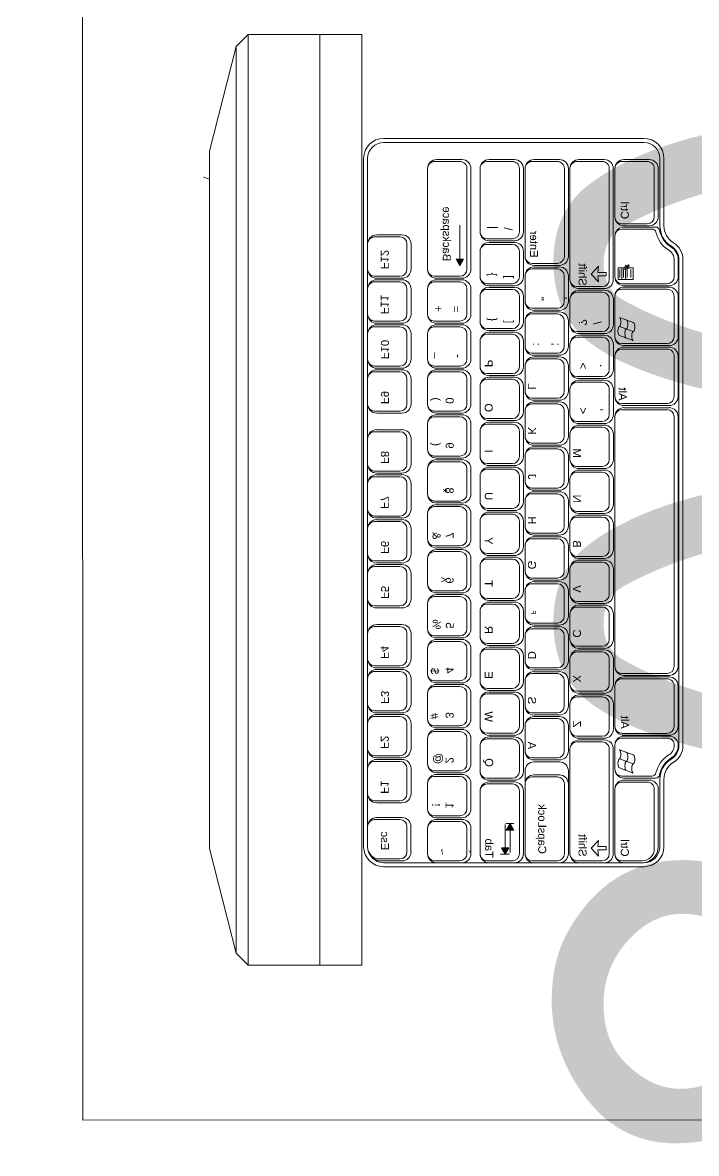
# Model space of a CAD drawing. Header units: millimetres. Extents: x -8417289 to 9420486, y 0 to 166066.
# Drawn here: x -27429 to -27108, y 84231 to 84769 of the extents above; entities that cross this region are included whole.
import ezdxf
from ezdxf import colors
from ezdxf.entities.mleader import LeaderData, LeaderLine
from ezdxf.math import Vec2, Vec3

# ---------------------------------------------------------------- set-up
doc = ezdxf.new("R2010")
doc.units = ezdxf.units.MM
doc.header["$MEASUREMENT"] = 0
doc.header["$PDMODE"] = 3
doc.header["$PDSIZE"] = -4
doc.layers.get('0').update_dxf_attribs({"color": 250, "lineweight": 9})
doc.layers.get('Defpoints').update_dxf_attribs({"color": 6})
for name, color, linetype, lineweight in [('_АР ТЕКСТ', 250, 'Continuous', 25), ('ТХ_мебель передв', 250, 'Continuous', 13), ('ТХ_обор_комп принт', 30, 'Continuous', 13)]:
    doc.layers.add(name, color=color, linetype=linetype, lineweight=lineweight)
for name, color, linetype in [('ТХ_привязки ЭО', 96, 'Continuous'), ('ТХ_привязки_ВК', 174, 'Continuous'), ('ТХ_привязки_ЭО', 96, 'Continuous')]:
    doc.layers.add(name, color=color, linetype=linetype)
doc.styles.add('Arial 200', font='arial.ttf', dxfattribs={"height": 500})
doc.styles.add('ISOCPEUR', font='isocpeur.TTF')
doc.styles.add('SIMPLEX', font='simplex.shx', dxfattribs={"width": 0.85, "oblique": 7})
doc.dimstyles.new('R_100', dxfattribs={"dimtxt": 270, "dimasz": 120, "dimexe": 100, "dimexo": 0, "dimgap": 60, "dimtad": 1, "dimdec": 0, "dimrnd": 50, "dimzin": 0, "dimdsep": 46, "dimtxsty": 'ISOCPEUR', "dimblk": 'ARCHTICK', "dimcen": 0, "dimdle": 100, "dimclrd": 256, "dimclre": 256, "dimclrt": 256, "dimadec": 0, "dimazin": 0, "dimtfac": 2, "dimtdec": 0, "dimtofl": 0, "dimtmove": 1, "dimatfit": 3, "dimfxl": 1, "dimtvp": 3, "dimtolj": 1, "dimtzin": 0, "dimarcsym": 0})

# ---------------------------------------------------------------- blocks, each defined once
blk = doc.blocks.new('_DotSmall')
at = {"color": 0, "linetype": 'ByBlock', "const_width": 0.5}
blk.add_lwpolyline([(-0.0625, 0, 1), (0.0625, 0, 1)], format="xyb", close=True, dxfattribs=at)
blk = doc.blocks.new('стол угловой 1200х1400')
at = {"extrusion": (-6.20986e-05, 0.000470696, 1)}
for p, q in [((-19168.1, 32683.01, -393.19), (-19167.95, 32128.01, -392.93)), ((-19167.95, 32128.01, -392.93), (-20567.95, 32127.64, -393.03))]:
    blk.add_line(p, q, dxfattribs=at)
blk = doc.blocks.new('KEY')
at = {"color": 0}
for p, q in [((-0.198, 0), (0.198, 0)), ((-0.338, -0.536), (-0.338, -0.141)), ((-0.307, -0.505), (-0.307, -0.109)), ((0.307, -0.505), (0.307, -0.109)), ((0.338, -0.536), (0.338, -0.141)), ((-0.198, -0.614), (0.198, -0.614)), ((-0.198, -0.677), (0.198, -0.677))]:
    blk.add_line(p, q, dxfattribs=at)
for centre, radius, start, end in [((0.198, -0.109), 0.109, 360, 90), ((0.198, -0.141), 0.141, 360, 90), ((-0.198, -0.141), 0.141, 90, 180), ((-0.198, -0.109), 0.109, 90, 180), ((-0.198, -0.505), 0.109, 180, 270), ((0.198, -0.505), 0.109, 270, 360), ((-0.198, -0.536), 0.141, 180, 270), ((0.198, -0.536), 0.141, 270, 360)]:
    blk.add_arc(centre, radius, start, end, dxfattribs=at)
blk = doc.blocks.new('рншнглнг8л')
h = blk.add_hatch(color=256)
h.paths.add_polyline_path([(-575895.82, 55186.07), (-575892.76, 55184.3), (-575895.82, 55184.3)])
h.paths.add_polyline_path([(-575895.82, 55184.3), (-575892.76, 55184.3), (-575895.82, 55182.54)])
h = blk.add_hatch(color=256)
h.paths.add_polyline_path([(-575615.74, 55164.44), (-575612.68, 55162.68), (-575615.74, 55162.68)])
h.paths.add_polyline_path([(-575615.74, 55162.68), (-575612.68, 55162.68), (-575615.74, 55160.91)])
h = blk.add_hatch(color=256)
h.paths.add_polyline_path([(-575624.15, 55162.17), (-575627.21, 55160.4), (-575624.15, 55160.4)])
h.paths.add_polyline_path([(-575624.15, 55160.4), (-575627.21, 55160.4), (-575624.15, 55158.64)])
for p, q in [((-575947.25, 55303.5), (-575997.1, 55290.75)), ((-575615.41, 55303.5), (-575947.25, 55303.5)), ((-575565.56, 55290.75), (-575615.41, 55303.5)), ((-575997.1, 55290.75), (-576002.79, 55285.05)), ((-575565.56, 55290.75), (-575997.1, 55290.75)), ((-575559.87, 55285.05), (-575565.56, 55290.75)), ((-575559.87, 55285.05), (-576002.79, 55285.05)), ((-576002.79, 55285.05), (-576002.79, 55230.93)), ((-575559.87, 55230.93), (-575559.87, 55285.05)), ((-575559.87, 55250.87), (-576002.79, 55250.87)), ((-576002.79, 55230.93), (-575559.87, 55230.93)), ((-575616.23, 55228.18), (-575943.83, 55228.18)), ((-575625.79, 55228.18), (-575616.11, 55228.18)), ((-575630.08, 55211.83), (-575630.08, 55223.89)), ((-575629.12, 55212.79), (-575629.12, 55224.84)), ((-575610.4, 55212.79), (-575610.4, 55222.46)), ((-575953.35, 55096.69), (-575953.35, 55220.56)), ((-575951.45, 55096.69), (-575951.45, 55220.56)), ((-575609.44, 55211.83), (-575609.44, 55221.51)), ((-575608.61, 55096.69), (-575608.61, 55220.56)), ((-575606.7, 55096.69), (-575606.7, 55220.56)), ((-575625.79, 55209.45), (-575613.73, 55209.45)), ((-575625.79, 55207.55), (-575613.73, 55207.55)), ((-575942.37, 55184.25), (-575942.37, 55196.31)), ((-575891.1, 55199.64), (-575939.03, 55199.64)), ((-575887.77, 55184.25), (-575887.77, 55196.31)), ((-575943.32, 55183.3), (-575943.32, 55195.36)), ((-575886.82, 55183.3), (-575886.82, 55195.36)), ((-575895.82, 55182.54), (-575895.82, 55186.07)), ((-575895.82, 55186.07), (-575892.76, 55184.3)), ((-575891.1, 55180.92), (-575939.03, 55180.92)), ((-575892.76, 55184.3), (-575912.13, 55184.3)), ((-575892.76, 55184.3), (-575895.82, 55182.54)), ((-575891.1, 55179.01), (-575939.03, 55179.01)), ((-575908.94, 55174.68), (-575939.03, 55174.68)), ((-575612.89, 55174.68), (-575642.76, 55174.68)), ((-575943.32, 55158.33), (-575943.32, 55170.39)), ((-575942.37, 55159.28), (-575942.37, 55171.34)), ((-575905.6, 55159.28), (-575905.6, 55171.34)), ((-575904.65, 55158.33), (-575904.65, 55170.39)), ((-575647.05, 55158.33), (-575647.05, 55170.39)), ((-575646.09, 55159.28), (-575646.09, 55171.34)), ((-575609.56, 55159.28), (-575609.56, 55171.34)), ((-575608.61, 55158.33), (-575608.61, 55170.39)), ((-575615.74, 55160.91), (-575615.74, 55164.44)), ((-575615.74, 55164.44), (-575612.68, 55162.68)), ((-575612.68, 55160.6), (-575612.68, 55164.9)), ((-575627.21, 55162.47), (-575627.21, 55158.53)), ((-575624.15, 55162.17), (-575627.21, 55160.4)), ((-575627.21, 55160.4), (-575624.15, 55158.64)), ((-575627.19, 55160.4), (-575613.41, 55160.4)), ((-575612.7, 55162.68), (-575626.77, 55162.68)), ((-575624.15, 55158.64), (-575624.15, 55162.17)), ((-575612.68, 55162.68), (-575615.74, 55160.91)), ((-575908.94, 55155.95), (-575939.03, 55155.95)), ((-575908.94, 55154.05), (-575939.03, 55154.05)), ((-575897.22, 55153.28), (-575939.03, 55153.28)), ((-575612.89, 55153.28), (-575652.3, 55153.28)), ((-575612.89, 55155.95), (-575642.76, 55155.95)), ((-575612.89, 55154.05), (-575642.76, 55154.05)), ((-575943.32, 55136.93), (-575943.32, 55148.99)), ((-575942.37, 55137.88), (-575942.37, 55149.94)), ((-575893.89, 55137.88), (-575893.89, 55149.94)), ((-575892.94, 55136.93), (-575892.94, 55148.99)), ((-575656.59, 55136.93), (-575656.59, 55148.99)), ((-575650.4, 55136.93), (-575650.4, 55148.99)), ((-575649.45, 55137.88), (-575649.45, 55149.94)), ((-575609.56, 55137.88), (-575609.56, 55149.94)), ((-575608.61, 55136.93), (-575608.61, 55148.99)), ((-575897.22, 55134.55), (-575939.03, 55134.55)), ((-575897.22, 55132.64), (-575939.03, 55132.64)), ((-575886.14, 55131.87), (-575939.03, 55131.87)), ((-575612.89, 55131.87), (-575662.74, 55131.87)), ((-575612.89, 55132.64), (-575652.3, 55132.64)), ((-575612.89, 55134.55), (-575646.12, 55134.55)), ((-575943.32, 55115.53), (-575943.32, 55127.59)), ((-575942.37, 55116.48), (-575942.37, 55128.54)), ((-575882.8, 55116.48), (-575882.8, 55128.54)), ((-575881.85, 55115.53), (-575881.85, 55127.59)), ((-575667.02, 55115.53), (-575667.02, 55127.59)), ((-575666.07, 55116.48), (-575666.07, 55128.54)), ((-575609.56, 55116.48), (-575609.56, 55128.54)), ((-575608.61, 55115.53), (-575608.61, 55127.59)), ((-575888.76, 55121.74), (-575892.49, 55118.36)), ((-575885.04, 55118.36), (-575888.76, 55121.74)), ((-575615.52, 55121.74), (-575619.24, 55118.36)), ((-575611.79, 55118.36), (-575615.52, 55121.74)), ((-575892.49, 55118.36), (-575889.61, 55118.58)), ((-575889.61, 55118.58), (-575889.61, 55114.68)), ((-575887.92, 55114.68), (-575887.91, 55118.58)), ((-575887.91, 55118.58), (-575885.04, 55118.36)), ((-575619.24, 55118.36), (-575616.36, 55118.58)), ((-575616.36, 55118.58), (-575616.36, 55114.68)), ((-575614.67, 55118.58), (-575611.79, 55118.36)), ((-575614.67, 55114.68), (-575614.67, 55118.58)), ((-575886.14, 55113.15), (-575939.03, 55113.15)), ((-575886.14, 55111.24), (-575939.03, 55111.24)), ((-575916.07, 55110.47), (-575939.03, 55110.47)), ((-575887.54, 55110.47), (-575906.87, 55110.47)), ((-575887.92, 55114.68), (-575889.61, 55114.68)), ((-575859, 55110.47), (-575878.29, 55110.47)), ((-575830.47, 55110.47), (-575849.74, 55110.47)), ((-575702.06, 55110.47), (-575820.92, 55110.47)), ((-575673.53, 55110.47), (-575692.8, 55110.47)), ((-575664.58, 55110.47), (-575653.19, 55110.47)), ((-575612.89, 55113.15), (-575662.74, 55113.15)), ((-575612.89, 55111.24), (-575662.74, 55111.24)), ((-575612.89, 55110.47), (-575643.66, 55110.47)), ((-575614.67, 55114.68), (-575616.36, 55114.68)), ((-575943.32, 55094.13), (-575943.32, 55106.19)), ((-575942.37, 55095.08), (-575942.37, 55107.14)), ((-575912.74, 55095.08), (-575912.74, 55107.14)), ((-575911.79, 55094.13), (-575911.79, 55106.19)), ((-575911.15, 55091.09), (-575911.15, 55106.19)), ((-575910.2, 55092.84), (-575910.2, 55107.14)), ((-575890.93, 55106.35), (-575893.17, 55105.31)), ((-575893.17, 55105.31), (-575892.29, 55105.06)), ((-575892.29, 55105.06), (-575893.14, 55104.01)), ((-575892.77, 55103.72), (-575893.14, 55104.01)), ((-575892.77, 55103.72), (-575891.91, 55104.77)), ((-575891.91, 55104.77), (-575891.51, 55104.06)), ((-575886.28, 55108.93), (-575891.78, 55108.93)), ((-575891.78, 55108.93), (-575891.78, 55101.72)), ((-575886.28, 55107.21), (-575891.78, 55107.21)), ((-575886.28, 55105.49), (-575891.78, 55105.49)), ((-575891.51, 55104.06), (-575890.93, 55106.35)), ((-575887.14, 55108.07), (-575890.93, 55108.07)), ((-575887.14, 55106.35), (-575890.93, 55106.35)), ((-575887.14, 55104.63), (-575890.93, 55104.63)), ((-575886.28, 55101.72), (-575886.28, 55108.93)), ((-575884.2, 55085.59), (-575884.2, 55107.14)), ((-575883.25, 55084.63), (-575883.25, 55106.19)), ((-575882.57, 55084.65), (-575882.57, 55106.19)), ((-575881.62, 55085.61), (-575881.62, 55107.14)), ((-575868.2, 55108.37), (-575865.78, 55101.73)), ((-575863.86, 55108.37), (-575861.44, 55101.73)), ((-575857.1, 55101.73), (-575859.52, 55108.37)), ((-575855.67, 55085.61), (-575855.67, 55107.14)), ((-575854.72, 55084.65), (-575854.72, 55106.19)), ((-575854.02, 55084.67), (-575854.02, 55106.19)), ((-575853.07, 55085.62), (-575853.07, 55107.14)), ((-575827.13, 55085.62), (-575827.13, 55107.14)), ((-575826.18, 55084.67), (-575826.18, 55106.19)), ((-575825.2, 55084.69), (-575825.2, 55106.19)), ((-575824.25, 55085.64), (-575824.25, 55107.14)), ((-575698.73, 55085.64), (-575698.73, 55107.14)), ((-575697.78, 55084.69), (-575697.78, 55106.19)), ((-575697.08, 55084.67), (-575697.08, 55106.19)), ((-575696.13, 55085.62), (-575696.13, 55107.14)), ((-575670.19, 55085.62), (-575670.19, 55107.14)), ((-575669.24, 55084.67), (-575669.24, 55106.19)), ((-575668.86, 55084.63), (-575668.86, 55106.19)), ((-575667.91, 55085.59), (-575667.91, 55107.14)), ((-575662.38, 55108.37), (-575659.97, 55101.73)), ((-575658.04, 55108.37), (-575655.63, 55101.73)), ((-575651.29, 55101.73), (-575653.7, 55108.37)), ((-575649.85, 55092.84), (-575649.85, 55107.14)), ((-575648.9, 55091.09), (-575648.9, 55106.19)), ((-575647.95, 55094.13), (-575647.95, 55106.19)), ((-575646.99, 55095.08), (-575646.99, 55107.14)), ((-575609.56, 55097.46), (-575609.56, 55107.14)), ((-575608.61, 55097.46), (-575608.61, 55106.19)), ((-575891.78, 55101.72), (-575886.28, 55101.72)), ((-575887.14, 55102.91), (-575890.93, 55102.91)), ((-575943.83, 55089.07), (-575911.79, 55089.07)), ((-575916.07, 55091.75), (-575939.03, 55091.75)), ((-575916.07, 55089.84), (-575939.03, 55089.84)), ((-575616.23, 55089.07), (-575648.27, 55089.07)), ((-575615.27, 55091.75), (-575643.66, 55091.75)), ((-575616.23, 55089.84), (-575643.66, 55089.84)), ((-575943.83, 55087.17), (-575911.79, 55087.17)), ((-575616.23, 55087.17), (-575648.27, 55087.17)), ((-575887.54, 55082.25), (-575895.55, 55082.25)), ((-575887.54, 55080.35), (-575895.55, 55080.35)), ((-575664.5, 55079.99), (-575895.55, 55079.99)), ((-575664.5, 55078.09), (-575895.55, 55078.09)), ((-575859, 55082.27), (-575878.29, 55082.27)), ((-575859, 55080.37), (-575878.29, 55080.37)), ((-575830.47, 55082.29), (-575849.74, 55082.29)), ((-575830.47, 55080.39), (-575849.74, 55080.39)), ((-575702.06, 55082.31), (-575820.92, 55082.31)), ((-575702.06, 55080.4), (-575820.92, 55080.4)), ((-575673.53, 55082.29), (-575692.8, 55082.29)), ((-575673.53, 55080.39), (-575692.8, 55080.39)), ((-575664.58, 55082.25), (-575664.5, 55082.25)), ((-575664.58, 55080.35), (-575664.5, 55080.35))]:
    blk.add_line(p, q)
for points in [[(-575934.03, 55303.5), (-575934.87, 55306.24)], [(-575616.23, 55230.08), (-575943.83, 55230.08)]]:
    blk.add_lwpolyline(points)
for centre, major_axis, start_param, end_param in [((-575943.83, 55220.56), (-6.74, -6.74), 3.926991, 5.497787), ((-575943.83, 55220.56), (-5.39, -5.39), 3.926991, 5.497787), ((-575943.83, 55096.69), (-6.74, 6.74), 0.785398, 2.356194), ((-575943.83, 55096.69), (-5.39, 5.39), 0.785398, 2.356194), ((-575911.79, 55077.64), (-8.08, -8.08), 2.907036, 3.926991), ((-575911.79, 55077.64), (-6.74, -6.74), 2.907036, 3.926991), ((-575895.55, 55087.61), (-6.74, -6.74), -0.234557, 0.785398), ((-575895.55, 55087.61), (-5.39, 5.39), 1.336239, 2.356194)]:
    blk.add_ellipse(centre, major_axis=major_axis, ratio=1, start_param=start_param, end_param=end_param)
at = {"extrusion": (0, 0, -1)}
for centre, major_axis, ratio, start_param, end_param in [((-575625.79, 55223.89), (3.03, 3.03), 1, 3.926991, 5.497787), ((-575625.79, 55224.84), (2.36, 2.36), 1, 3.926991, 5.497787), ((-575616.23, 55220.56), (6.74, -6.74), 1, 3.926991, 5.497787), ((-575616.23, 55220.56), (5.39, -5.39), 1, 3.926991, 5.497787), ((-575616.11, 55221.51), (4.72, 4.72), 1, 5.497787, 7.068583), ((-575616.11, 55222.46), (4.04, -4.04), 1, 3.926991, 5.497787), ((-575625.79, 55211.83), (3.03, -3.03), 1, 0.785398, 2.356194), ((-575625.79, 55212.79), (2.36, -2.36), 1, 0.785398, 2.356194), ((-575613.73, 55212.79), (2.36, -2.36), 1, -0.785398, 0.785398), ((-575613.73, 55211.83), (3.03, 3.03), 1, 0.785398, 2.356194), ((-575939.03, 55195.36), (3.03, -3.03), 1, 2.356194, 3.926991), ((-575939.03, 55196.31), (2.36, -2.36), 1, 2.356194, 3.926991), ((-575891.1, 55196.31), (2.36, 2.36), 1, 5.497787, 7.068583), ((-575891.1, 55195.36), (3.03, -3.03), 1, 3.926991, 5.497787), ((-575939.03, 55183.3), (3.03, 3.03), 1, 2.356194, 3.926991), ((-575939.03, 55184.25), (2.36, 2.36), 1, 2.356194, 3.926991), ((-575891.1, 55184.25), (2.36, -2.36), 1, -0.785398, 0.785398), ((-575891.1, 55183.3), (3.03, 3.03), 1, 0.785398, 2.356194), ((-575939.03, 55170.39), (3.03, -3.03), 1, 2.356194, 3.926991), ((-575939.03, 55171.34), (2.36, -2.36), 1, 2.356194, 3.926991), ((-575908.94, 55171.34), (2.36, 2.36), 1, 5.497787, 7.068583), ((-575908.94, 55170.39), (3.03, 3.03), 1, 5.497787, 7.068583), ((-575642.76, 55170.39), (3.03, 3.03), 1, 3.926991, 5.497787), ((-575642.76, 55171.34), (2.36, 2.36), 1, 3.926991, 5.497787), ((-575612.89, 55171.34), (2.36, -2.36), 1, 3.926991, 5.497787), ((-575612.89, 55170.39), (3.03, -3.03), 1, 3.926991, 5.497787), ((-575939.03, 55158.33), (3.03, 3.03), 1, 2.356194, 3.926991), ((-575939.03, 55159.28), (2.36, 2.36), 1, 2.356194, 3.926991), ((-575908.94, 55159.28), (2.36, -2.36), 1, -0.785398, 0.785398), ((-575908.94, 55158.33), (3.03, -3.03), 1, -0.785398, 0.785398), ((-575642.76, 55158.33), (3.03, -3.03), 1, 0.785398, 2.356194), ((-575642.76, 55159.28), (2.36, -2.36), 1, 0.785398, 2.356194), ((-575612.89, 55159.28), (2.36, 2.36), 1, 0.785398, 2.356194), ((-575612.89, 55158.33), (3.03, 3.03), 1, 0.785398, 2.356194), ((-575939.03, 55148.99), (3.03, -3.03), 1, 2.356194, 3.926991), ((-575939.03, 55149.94), (2.36, -2.36), 1, 2.356194, 3.926991), ((-575897.22, 55149.94), (2.36, 2.36), 1, 5.497787, 7.068583), ((-575897.22, 55148.99), (3.03, 3.03), 1, 5.497787, 7.068583), ((-575652.3, 55148.99), (3.03, 3.03), 1, 3.926991, 5.497787), ((-575646.12, 55148.99), (3.03, 3.03), 1, 3.926991, 5.497787), ((-575646.12, 55149.94), (2.36, -2.36), 1, 2.356194, 3.926991), ((-575612.89, 55149.94), (2.36, -2.36), 1, 3.926991, 5.497787), ((-575612.89, 55148.99), (3.03, -3.03), 1, 3.926991, 5.497787), ((-575939.03, 55136.93), (3.03, 3.03), 1, 2.356194, 3.926991), ((-575939.03, 55137.88), (2.36, 2.36), 1, 2.356194, 3.926991), ((-575897.22, 55137.88), (2.36, -2.36), 1, -0.785398, 0.785398), ((-575897.22, 55136.93), (3.03, -3.03), 1, -0.785398, 0.785398), ((-575652.3, 55136.93), (3.03, -3.03), 1, 0.785398, 2.356194), ((-575646.12, 55136.93), (3.03, -3.03), 1, 0.785398, 2.356194), ((-575646.12, 55137.88), (2.36, 2.36), 1, 2.356194, 3.926991), ((-575612.89, 55137.88), (2.36, 2.36), 1, 0.785398, 2.356194), ((-575612.89, 55136.93), (3.03, 3.03), 1, 0.785398, 2.356194), ((-575939.03, 55127.59), (3.03, -3.03), 1, 2.356194, 3.926991), ((-575939.03, 55128.54), (2.36, -2.36), 1, 2.356194, 3.926991), ((-575886.14, 55128.54), (2.36, 2.36), 1, 5.497787, 7.068583), ((-575886.14, 55127.59), (3.03, -3.03), 1, 3.926991, 5.497787), ((-575662.74, 55127.59), (3.03, 3.03), 1, 3.926991, 5.497787), ((-575662.74, 55128.54), (2.36, -2.36), 1, 2.356194, 3.926991), ((-575612.89, 55128.54), (2.36, -2.36), 1, 3.926991, 5.497787), ((-575612.89, 55127.59), (3.03, -3.03), 1, 3.926991, 5.497787), ((-575939.03, 55115.53), (3.03, 3.03), 1, 2.356194, 3.926991), ((-575939.03, 55116.48), (2.36, 2.36), 1, 2.356194, 3.926991), ((-575886.14, 55116.48), (2.36, -2.36), 1, -0.785398, 0.785398), ((-575886.14, 55115.53), (3.03, 3.03), 1, 0.785398, 2.356194), ((-575662.74, 55115.53), (3.03, -3.03), 1, 0.785398, 2.356194), ((-575662.74, 55116.48), (2.36, 2.36), 1, 2.356194, 3.926991), ((-575612.89, 55116.48), (2.36, 2.36), 1, 0.785398, 2.356194), ((-575612.89, 55115.53), (3.03, 3.03), 1, 0.785398, 2.356194), ((-575939.03, 55106.19), (3.03, -3.03), 1, 2.356194, 3.926991), ((-575939.03, 55107.14), (2.36, -2.36), 1, 2.356194, 3.926991), ((-575916.07, 55107.14), (2.36, -2.36), 1, 3.926991, 5.497787), ((-575916.07, 55106.19), (3.03, -3.03), 1, 3.926991, 5.497787), ((-575906.87, 55106.19), (3.03, 3.03), 1, 3.926991, 5.497787), ((-575906.87, 55107.14), (2.36, 2.36), 1, 3.926991, 5.497787), ((-575887.54, 55107.14), (2.36, 2.36), 1, 5.497787, 7.068583), ((-575887.54, 55106.19), (3.03, 3.03), 1, 5.497787, 7.068583), ((-575878.29, 55106.19), (3.03, 3.03), 1, 3.926991, 5.497787), ((-575878.29, 55107.14), (2.36, 2.36), 1, 3.926991, 5.497787), ((-575859, 55107.14), (2.36, 2.36), 1, 5.497787, 7.068583), ((-575859, 55106.19), (3.03, -3.03), 1, 3.926991, 5.497787), ((-575849.74, 55106.19), (3.03, 3.03), 1, 3.926991, 5.497787), ((-575849.74, 55107.14), (2.36, -2.36), 1, 2.356194, 3.926991), ((-575830.47, 55107.14), (2.36, -2.36), 1, 3.926991, 5.497787), ((-575830.47, 55106.19), (3.03, -3.03), 1, 3.926991, 5.497787), ((-575820.92, 55106.19), (3.03, 3.03), 1, 3.926991, 5.497787), ((-575820.92, 55107.14), (2.36, -2.36), 1, 2.356194, 3.926991), ((-575702.06, 55107.14), (2.36, 2.36), 1, 5.497787, 7.068583), ((-575702.06, 55106.19), (3.03, -3.03), 1, 3.926991, 5.497787), ((-575692.8, 55106.19), (3.03, 3.03), 1, 3.926991, 5.497787), ((-575692.8, 55107.14), (2.36, -2.36), 1, 2.356194, 3.926991), ((-575673.53, 55107.14), (2.36, -2.36), 1, 3.926991, 5.497787), ((-575673.53, 55106.19), (3.03, -3.03), 1, 3.926991, 5.497787), ((-575664.58, 55106.19), (3.03, 3.03), 1, 3.926991, 5.497787), ((-575664.58, 55107.14), (2.36, -2.36), 1, 2.356194, 3.926991), ((-575653.19, 55107.14), (2.36, -2.36), 1, 3.926991, 5.497787), ((-575653.19, 55106.19), (3.03, -3.03), 1, 3.926991, 5.497787), ((-575643.66, 55106.19), (3.03, 3.03), 1, 3.926991, 5.497787), ((-575643.66, 55107.14), (2.36, -2.36), 1, 2.356194, 3.926991), ((-575612.89, 55107.14), (2.36, -2.36), 1, 3.926991, 5.497787), ((-575612.89, 55106.19), (3.03, -3.03), 1, 3.926991, 5.497787), ((-575866.03, 55108.37), (2.17, 0), 0.316309, 0, 3.141593), ((-575864.82, 55105.05), (2.17, 0), 0.316309, 0, 3.141593), ((-575861.69, 55108.37), (2.17, 0), 0.316309, 3.141593, 6.283185), ((-575860.48, 55105.05), (2.17, 0), 0.316309, 3.141593, 6.283185), ((-575660.21, 55108.37), (2.17, 0), 0.316309, 0, 3.141593), ((-575659, 55105.05), (2.17, 0), 0.316309, 0, 3.141593), ((-575655.87, 55108.37), (2.17, 0), 0.316309, 3.141593, 6.283185), ((-575654.66, 55105.05), (2.17, 0), 0.316309, 3.141593, 6.283185), ((-575863.61, 55101.73), (2.17, 0), 0.316309, 0, 3.141593), ((-575859.27, 55101.73), (2.17, 0), 0.316309, 3.141593, 6.283185), ((-575657.8, 55101.73), (2.17, 0), 0.316309, 0, 3.141593), ((-575653.46, 55101.73), (2.17, 0), 0.316309, 3.141593, 6.283185), ((-575939.03, 55094.13), (3.03, 3.03), 1, 2.356194, 3.926991), ((-575939.03, 55095.08), (2.36, 2.36), 1, 2.356194, 3.926991), ((-575916.07, 55095.08), (2.36, 2.36), 1, 0.785398, 2.356194), ((-575916.07, 55094.13), (3.03, 3.03), 1, 0.785398, 2.356194), ((-575643.66, 55094.13), (3.03, -3.03), 1, 0.785398, 2.356194), ((-575643.66, 55095.08), (2.36, 2.36), 1, 2.356194, 3.926991), ((-575616.23, 55097.46), (5.39, 5.39), 1, 0.785398, 2.356194), ((-575616.23, 55096.69), (6.74, 6.74), 1, 0.785398, 2.356194), ((-575616.23, 55096.69), (5.39, 5.39), 1, 0.785398, 2.356194), ((-575615.27, 55097.46), (4.04, 4.04), 1, 0.785398, 2.356194), ((-575911.79, 55077.64), (8.08, 8.08), 1, 5.497787, 6.517742), ((-575909.25, 55091.09), (1.35, -1.35), 1, 0.971859, 2.356194), ((-575908.29, 55092.84), (1.35, -1.35), 1, 1.011126, 2.356194), ((-575911.79, 55077.64), (8.33, 8.33), 1, 5.684248, 6.517742), ((-575911.79, 55077.64), (9.68, -9.68), 1, 4.152719, 4.946946), ((-575648.27, 55077.64), (9.68, 9.68), 1, 4.477832, 5.272059), ((-575648.27, 55077.64), (8.33, -8.33), 1, 2.907036, 3.74053), ((-575648.27, 55077.64), (8.08, -8.08), 1, 2.907036, 3.926991), ((-575651.76, 55092.84), (1.35, 1.35), 1, 0.785398, 2.130466), ((-575650.81, 55091.09), (1.35, 1.35), 1, 0.785398, 2.169734), ((-575911.79, 55077.64), (6.74, -6.74), 1, 3.926991, 4.946946), ((-575895.55, 55087.61), (6.74, 6.74), 1, 2.356194, 3.37615), ((-575895.55, 55087.61), (5.39, 5.39), 1, 2.356194, 3.37615), ((-575895.55, 55087.61), (5.14, 5.14), 1, 2.356194, 3.37615), ((-575895.55, 55087.61), (3.79, 3.79), 1, 2.356194, 3.37615), ((-575887.54, 55085.59), (2.36, -2.36), 1, -0.785398, 0.785398), ((-575887.54, 55084.63), (3.03, -3.03), 1, -0.785398, 0.785398), ((-575878.29, 55084.65), (3.03, -3.03), 1, 0.785398, 2.356194), ((-575878.29, 55085.61), (2.36, -2.36), 1, 0.785398, 2.356194), ((-575859, 55085.61), (2.36, -2.36), 1, -0.785398, 0.785398), ((-575859, 55084.65), (3.03, 3.03), 1, 0.785398, 2.356194), ((-575849.74, 55084.67), (3.03, -3.03), 1, 0.785398, 2.356194), ((-575849.74, 55085.62), (2.36, 2.36), 1, 2.356194, 3.926991), ((-575830.47, 55085.62), (2.36, 2.36), 1, 0.785398, 2.356194), ((-575830.47, 55084.67), (3.03, 3.03), 1, 0.785398, 2.356194), ((-575820.92, 55084.69), (3.03, -3.03), 1, 0.785398, 2.356194), ((-575820.92, 55085.64), (2.36, 2.36), 1, 2.356194, 3.926991), ((-575702.06, 55085.64), (2.36, -2.36), 1, -0.785398, 0.785398), ((-575702.06, 55084.69), (3.03, 3.03), 1, 0.785398, 2.356194), ((-575692.8, 55084.67), (3.03, -3.03), 1, 0.785398, 2.356194), ((-575692.8, 55085.62), (2.36, 2.36), 1, 2.356194, 3.926991), ((-575673.53, 55085.62), (2.36, 2.36), 1, 0.785398, 2.356194), ((-575673.53, 55084.67), (3.03, 3.03), 1, 0.785398, 2.356194), ((-575664.58, 55084.63), (3.03, -3.03), 1, 0.785398, 2.356194), ((-575664.58, 55085.59), (2.36, 2.36), 1, 2.356194, 3.926991), ((-575664.5, 55087.61), (3.79, -3.79), 1, -0.234557, 0.785398), ((-575664.5, 55087.61), (5.14, -5.14), 1, -0.234557, 0.785398), ((-575664.5, 55087.61), (5.39, 5.39), 1, 1.336239, 2.356194), ((-575664.5, 55087.61), (6.74, -6.74), 1, -0.234557, 0.785398), ((-575648.27, 55077.64), (6.74, -6.74), 1, 2.907036, 3.926991)]:
    blk.add_ellipse(centre, major_axis=major_axis, ratio=ratio, start_param=start_param, end_param=end_param, dxfattribs=at)
for points in [[(-575627.19, 55160.41), (-575627.21, 55160.4), (-575627.19, 55160.4)], [(-575612.7, 55162.67), (-575612.68, 55162.68), (-575612.7, 55162.68)]]:
    blk.add_solid(points)
at = {"xscale": -30.48000000044703, "yscale": 30.48000000044703, "zscale": 60.96}
for p in [(-575897.13, 55228.18), (-575875.73, 55228.18), (-575854.33, 55228.18), (-575832.93, 55228.18), (-575804.4, 55228.18), (-575782.99, 55228.18), (-575761.59, 55228.18), (-575740.19, 55228.18), (-575711.66, 55228.18), (-575690.26, 55228.18), (-575668.86, 55228.18), (-575647.46, 55228.18), (-575875.73, 55199.64), (-575854.33, 55199.64), (-575832.93, 55199.64), (-575811.53, 55199.64), (-575790.13, 55199.64), (-575768.73, 55199.64), (-575747.33, 55199.64), (-575725.93, 55199.64), (-575704.53, 55199.64), (-575683.12, 55199.64), (-575661.72, 55199.64), (-575640.32, 55199.64), (-575618.92, 55199.64), (-575893.57, 55174.68), (-575872.17, 55174.68), (-575850.76, 55174.68), (-575829.36, 55174.68), (-575807.96, 55174.68), (-575786.56, 55174.68), (-575765.16, 55174.68), (-575743.76, 55174.68), (-575722.36, 55174.68), (-575700.96, 55174.68), (-575679.56, 55174.68), (-575658.16, 55174.68), (-575881.85, 55153.28), (-575860.45, 55153.28), (-575839.05, 55153.28), (-575817.65, 55153.28), (-575796.25, 55153.28), (-575774.85, 55153.28), (-575753.45, 55153.28), (-575732.05, 55153.28), (-575710.65, 55153.28), (-575689.24, 55153.28), (-575667.84, 55153.28), (-575870.77, 55131.87), (-575849.36, 55131.87), (-575827.96, 55131.87), (-575806.56, 55131.87), (-575785.16, 55131.87), (-575763.76, 55131.87), (-575742.36, 55131.87), (-575720.96, 55131.87), (-575699.56, 55131.87), (-575678.16, 55131.87)]:
    blk.add_blockref('KEY', p, dxfattribs=at)
for s, height, style, p in [('F12', 3.81, 'Arial 200', (-575891.1, 55221.93)), ('F11', 3.81, 'Arial 200', (-575869.7, 55221.93)), ('F10', 3.81, 'Arial 200', (-575848.3, 55221.86)), ('F9', 3.81, 'Arial 200', (-575826.9, 55221.86)), ('F8', 3.81, 'Arial 200', (-575798.37, 55221.86)), ('F7', 3.81, 'Arial 200', (-575776.97, 55221.91)), ('F6', 3.81, 'Arial 200', (-575755.57, 55221.86)), ('F5', 3.81, 'Arial 200', (-575734.16, 55221.85)), ('F4', 3.81, 'Arial 200', (-575705.63, 55221.91)), ('F3', 3.81, 'Arial 200', (-575684.23, 55221.86)), ('F2', 3.81, 'Arial 200', (-575662.83, 55221.93)), ('F1', 3.81, 'Arial 200', (-575641.43, 55221.93)), ('Esc', 3.81, 'Arial 200', (-575614.55, 55221.85)), ('+', 3.81, 'Arial 200', (-575870.75, 55196.38)), ('_', 3.81, 'Arial 200', (-575848.54, 55195.32)), (')', 3.81, 'Arial 200', (-575828.32, 55197.36)), ('(', 3.81, 'Arial 200', (-575806.91, 55197.36)), ('&', 3.81, 'Arial 200', (-575762.51, 55197.28)), ('%', 3.81, 'Arial 200', (-575719.71, 55197.23)), ('$', 3.81, 'Arial 200', (-575698.31, 55198.1)), ('#', 3.81, 'Arial 200', (-575676.91, 55198.29)), ('@', 3.81, 'Arial 200', (-575655.5, 55196.26)), ('!', 3.81, 'Arial 200', (-575635.34, 55197.55)), ('Backspace', 3.81, 'Arial 200', (-575894.93, 55192.4)), ('0', 3.81, 'Arial 200', (-575827.08, 55191.05)), ('9', 3.81, 'Arial 200', (-575805.68, 55191.05)), ('8', 3.81, 'Arial 200', (-575784.28, 55191.05)), ('*', 3.81, 'Arial 200', (-575784.77, 55194.13)), ('7', 3.81, 'Arial 200', (-575762.88, 55191.05)), ('^ ', 3.81, 'Arial 200', (-575742.08, 55194.86)), ('6', 3.81, 'Arial 200', (-575741.48, 55191.05)), ('5', 3.81, 'Arial 200', (-575720.08, 55190.98)), ('4', 3.81, 'Arial 200', (-575698.68, 55191.1)), ('3', 3.81, 'Arial 200', (-575677.28, 55191.05)), ('2', 3.81, 'Arial 200', (-575655.87, 55191.11)), ('1', 3.81, 'Arial 200', (-575634.47, 55191.11)), ('~', 3.81, 'Arial 200', (-575612.21, 55194.6)), ('=', 3.81, 'Arial 200', (-575870.55, 55188.02)), ('-', 3.81, 'Arial 200', (-575848.91, 55186.83)), ('`', 3.81, 'Arial 200', (-575613.07, 55183.33)), ('|', 3.81, 'Arial 200', (-575910.28, 55170.2)), ('}', 3.81, 'Arial 200', (-575887.75, 55170.45)), ('{', 3.81, 'Arial 200', (-575866.35, 55170.45)), ('P', 3.81, 'Arial 200', (-575844.51, 55172.48)), ('O', 3.81, 'Arial 200', (-575823.11, 55172.48)), ('I', 3.81, 'Arial 200', (-575803.73, 55172.48)), ('U', 3.81, 'Arial 200', (-575781.17, 55172.41)), ('Y', 3.81, 'Arial 200', (-575760.06, 55172.48)), ('T', 3.81, 'Arial 200', (-575739.81, 55172.48)), ('R', 3.81, 'Arial 200', (-575717.55, 55172.48)), ('E', 3.81, 'Arial 200', (-575696.14, 55172.48)), ('W', 3.81, 'Arial 200', (-575675.61, 55172.48)), ('Q', 3.81, 'Arial 200', (-575654.21, 55172.25)), ('Tab', 3.81, 'Arial 200', (-575610.92, 55172.22)), ('\\', 3.81, 'Arial 200', (-575909.56, 55163.15)), (']', 3.81, 'Arial 200', (-575886.78, 55162.59)), ('[', 3.81, 'Arial 200', (-575865.38, 55162.59)), ('Enter', 3.81, 'Arial 200', (-575896.69, 55150.92)), (':', 3.81, 'Arial 200', (-575854.64, 55149.54)), ('L', 3.81, 'Arial 200', (-575833.85, 55151.88)), ('K', 3.81, 'Arial 200', (-575812.45, 55151.88)), ('J', 3.81, 'Arial 200', (-575791.05, 55151.81)), ('H', 3.81, 'Arial 200', (-575769.65, 55151.88)), ('G', 3.81, 'Arial 200', (-575748.24, 55151.88)), ('F', 2.38, 'SIMPLEX', (-575726.84, 55150.45)), ('D', 3.81, 'Arial 200', (-575705.44, 55151.88)), ('S', 3.81, 'Arial 200', (-575684.04, 55151.88)), ('A', 3.81, 'Arial 200', (-575662.64, 55151.88)), ('CapsLock', 3.81, 'Arial 200', (-575612.82, 55146.99)), ('"', 3.81, 'Arial 200', (-575876.04, 55148.06)), (';', 3.81, 'Arial 200', (-575854.7, 55140.2)), ("'", 3.81, 'Arial 200', (-575876.83, 55137.11)), ('Shift', 3.81, 'Arial 200', (-575883.22, 55127.78)), ('?', 3.81, 'Arial 200', (-575864.28, 55127.6)), ('>', 3.81, 'Arial 200', (-575843.55, 55127.47)), ('<', 3.81, 'Arial 200', (-575822.15, 55127.47)), ('M', 3.81, 'Arial 200', (-575801.36, 55130.48)), ('N', 3.81, 'Arial 200', (-575779.96, 55130.48)), ('B', 3.81, 'Arial 200', (-575758.56, 55130.48)), ('V', 3.81, 'Arial 200', (-575737.16, 55130.48)), ('C', 3.81, 'Arial 200', (-575715.76, 55130.48)), ('X', 3.81, 'Arial 200', (-575694.36, 55130.48)), ('Z', 3.81, 'Arial 200', (-575672.96, 55130.48)), ('Shift', 3.81, 'Arial 200', (-575611.52, 55127.78)), ('/', 3.81, 'Arial 200', (-575864.77, 55120.85)), ('.', 3.81, 'Arial 200', (-575844.46, 55117.57)), (',', 3.81, 'Arial 200', (-575823.42, 55116.82)), ('Ctrl', 3.81, 'Arial 200', (-575914.95, 55107.68)), ('Alt', 3.81, 'Arial 200', (-575828.58, 55108.67)), ('Alt', 3.81, 'Arial 200', (-575672.35, 55107.65)), ('Ctrl', 3.81, 'Arial 200', (-575611.52, 55107.68))]:
    blk.add_text(s, height=height, rotation=180, dxfattribs=dict(style=style)).set_placement(p)
blk = doc.blocks.new('_ArchTick')
at = {"color": 0, "linetype": 'ByBlock', "const_width": 0.15}
blk.add_lwpolyline([(-0.5, -0.5), (0.5, 0.5)], dxfattribs=at)
blk = doc.blocks.new('*D2824')
at = {"layer": 'Defpoints', "color": 0, "lineweight": 13, "ltscale": 100, "transparency": 16777216}
for p in [(-26216.8, 86147.14), (-26866.32, 83347.14), (-25500.7, 83347.14)]:
    blk.add_point(p, dxfattribs=at)
at = {"layer": 'ТХ_привязки_ЭО', "lineweight": -2, "ltscale": 100, "transparency": 16777216}
for p, q in [((-26866.32, 86247.14), (-26866.32, 83247.14)), ((-26216.8, 86147.14), (-26966.32, 86147.14)), ((-25500.7, 83347.14), (-26966.32, 83347.14))]:
    blk.add_line(p, q, dxfattribs=at)
at = {"layer": 'ТХ_привязки_ЭО', "lineweight": -2, "ltscale": 100, "transparency": 16777216, "xscale": 120, "yscale": 120, "zscale": 120}
for p, rotation in [((-26866.32, 86147.14), 90), ((-26866.32, 83347.14), 270)]:
    blk.add_blockref('_ArchTick', p, dxfattribs=dict(at, rotation=rotation))
at = {"layer": 'ТХ_привязки_ЭО', "ltscale": 100, "transparency": 16777216, "insert": (-27051.32, 84389.53), "char_height": 250, "attachment_point": 5, "rotation": 90, "style": 'ISOCPEUR'}
blk.add_mtext('\\A1;2800', dxfattribs=at)
blk = doc.blocks.new('_None')
blk = doc.blocks.new('_Dot')
at = {"color": 0, "linetype": 'ByBlock', "lineweight": -2}
blk.add_line((-0.5, 0), (-1, 0), dxfattribs=at)
at = {"color": 0, "linetype": 'ByBlock', "const_width": 0.5}
blk.add_lwpolyline([(-0.25, 0, 1), (0.25, 0, 1)], format="xyb", close=True, dxfattribs=at)

msp = doc.modelspace()

# ---------------------------------------------------------------- block references
at = {"layer": 'ТХ_мебель передв', "rotation": 270}
msp.add_blockref('стол угловой 1200х1400', (-59528.28, 65079.16, 393.03), dxfattribs=at)
at = {"layer": 'ТХ_обор_комп принт', "xscale": -1, "rotation": 90}
msp.add_blockref('рншнглнг8л', (27963.42, -491239.02, 0.76), dxfattribs=at)

# ---------------------------------------------------------------- dimensions: what is measured, and where the dimension line sits
at = {"layer": 'ТХ_привязки_ЭО', "ltscale": 100}
dim = msp.add_linear_dim(base=(-26866.32, 83347.14), p1=(-26216.8, 86147.14), p2=(-25500.7, 83347.14), angle=90, dimstyle='R_100', override={"dimtxt": 250, "dimpost": '\\X'}, dxfattribs=at)
dim.commit()
dim.dimension.update_dxf_attribs({"geometry": '*D2824', "text_midpoint": (-26866.32, 84389.53), "dimtype": 160})

# ---------------------------------------------------------------- leaders
at = {"layer": '_АР ТЕКСТ'}
ml = msp.add_multileader_mtext('Standard', dxfattribs=at)
ml.set_content('{\\W0.8;-2,550}', color=256, style='ISOCPEUR')
ml.set_leader_properties(color=256, linetype='Continuous', lineweight=-1)
ml.set_arrow_properties(name='DOTSMALL')
ml.build(insert=Vec2(0, 0))
ml.multileader.update_dxf_attribs({"has_text_frame": 1, "text_left_attachment_type": 4, "text_right_attachment_type": 4, "dogleg_length": 100, "arrow_head_size": 180})
ctx = ml.context
ctx.base_point, ctx.char_height, ctx.arrow_head_size, ctx.landing_gap_size, ctx.plane_origin = Vec3(-302775.82, 123943.26, -1.96), 250, 180, 50, Vec3(-302295.49, 121699.25, -1.96)
ctx.left_attachment, ctx.right_attachment = 4, 4
notes = []
notes.append((ctx, [(0, (0, 0, 0), (0, 0), (1, 0), 1, [])]))
ctx.mtext.insert, ctx.mtext.width, ctx.mtext.defined_height, ctx.mtext.line_spacing_style, ctx.mtext.flow_direction = Vec3(-302725.82, 124276.6, -1.96), 801.0864, 330.71, 2, 5
ml = msp.add_multileader_mtext('Standard', dxfattribs=at)
ml.set_content('{\\W0.8;-2,550}', color=256, style='ISOCPEUR')
ml.set_leader_properties(color=256, linetype='Continuous', lineweight=-1)
ml.set_arrow_properties(name='DOTSMALL')
ml.build(insert=Vec2(0, 0))
ml.multileader.update_dxf_attribs({"has_text_frame": 1, "text_left_attachment_type": 4, "text_right_attachment_type": 4, "dogleg_length": 100, "arrow_head_size": 180})
ctx = ml.context
ctx.base_point, ctx.char_height, ctx.arrow_head_size, ctx.landing_gap_size, ctx.plane_origin = Vec3(-314736.01, 120073.28, -1.96), 250, 180, 50, Vec3(-314255.68, 117829.26, -1.96)
ctx.left_attachment, ctx.right_attachment = 4, 4
notes.append((ctx, [(0, (0, 0, 0), (0, 0), (1, 0), 1, [])]))
ctx.mtext.insert, ctx.mtext.width, ctx.mtext.defined_height, ctx.mtext.line_spacing_style, ctx.mtext.flow_direction = Vec3(-314686.01, 120406.61, -1.96), 801.0864, 330.71, 2, 5
at = {"layer": 'Defpoints', "color": 4, "lineweight": 15}
ml = msp.add_multileader_mtext('Standard', dxfattribs=at)
ml.set_content('ИЗМ. от 14.04.26', color=4, style='ISOCPEUR')
ml.set_leader_properties()
ml.build(insert=Vec2(0, 0))
ml.multileader.update_dxf_attribs({"text_left_attachment_type": 6, "text_right_attachment_type": 6, "dogleg_length": 906.76, "arrow_head_size": 600})
ctx = ml.context
ctx.base_point, ctx.char_height, ctx.arrow_head_size, ctx.landing_gap_size, ctx.plane_origin = Vec3(-31347.78, 90012.97), 1000, 600, 25, Vec3(-18015.96, 82566.59)
ctx.left_attachment, ctx.right_attachment = 6, 6
notes.append((ctx, [(0, (1, 1, 0), (-32254.54, 90012.97), (1, 0), 906.76, [(0, [(-36956.71, 79686.55)], 0, [])])]))
ctx.mtext.insert, ctx.mtext.width, ctx.mtext.flow_direction = Vec3(-31322.78, 91212.97), 10521.4988, 5
at = {"layer": 'ТХ_привязки ЭО'}
ml = msp.add_multileader_mtext('Standard', dxfattribs=at)
ml.set_content('\\A1;{\\fArial|b0|i0|c204|p34;Кабель из стены на Н-1200 \\A0;мм от УЧП\\A1; (\\fArial|b0|i0|c0|p34;L-1\\fArial|b0|i0|c204|p34;,0м)\\Pдля подкл. электросушителя для рук \\A0;(поз. У240):\\P- 1,0 кВт/220В/1Ф}', color=256, style='ISOCPEUR')
ml.set_leader_properties()
ml.set_arrow_properties(name='NONE')
ml.build(insert=Vec2(0, 0))
ml.multileader.update_dxf_attribs({"text_left_attachment_type": 6, "text_right_attachment_type": 6, "dogleg_length": 0.36})
ctx = ml.context
ctx.base_point, ctx.char_height, ctx.landing_gap_size, ctx.plane_origin = Vec3(-15901.2, 88033.94), 200, 0, Vec3(-39459.36, 76103.14)
ctx.left_attachment, ctx.right_attachment = 6, 6
notes.append((ctx, [(0, (1, 1, 0), (-15901.56, 88033.94), (1, 0), 0.36, [(0, [(-30241.37, 78514.7)], 0, [])])]))
ctx.mtext.insert, ctx.mtext.width, ctx.mtext.flow_direction = Vec3(-15901.2, 88273.94), 6437.9779, 5
ml = msp.add_multileader_mtext('Standard', dxfattribs=at)
ml.set_content('{\\fArial|b0|i0|c204|p34;Розетка на \\fArial|b0|i0|c0|p34;H-1800\\fArial|b0|i0|c204|p34;мм от УЧП\\Pдля подкл.:\\P- 1х0.5кВт/220В/1Ф - доп. оборуд-е}', color=256, style='ISOCPEUR')
ml.set_leader_properties()
ml.set_arrow_properties(name='NONE')
ml.build(insert=Vec2(0, 0))
ml.multileader.update_dxf_attribs({"text_left_attachment_type": 6, "text_right_attachment_type": 6, "dogleg_length": 0.36})
ctx = ml.context
ctx.base_point, ctx.char_height, ctx.plane_origin = Vec3(-15903.2, 86756.32), 200, Vec3(-12537.11, 94613.3)
ctx.left_attachment, ctx.right_attachment = 6, 6
notes.append((ctx, [(0, (1, 1, 0), (-15903.56, 86756.32), (1, 0), 0.36, [(2, [(-28652.83, 79480.94)], 0, [])])]))
ctx.mtext.insert, ctx.mtext.width, ctx.mtext.flow_direction = Vec3(-15901.2, 87015.12), 4801.5242, 5
ml = msp.add_multileader_mtext('Standard', dxfattribs=at)
ml.set_content('\\A1;{\\fArial|b0|i0|c204|p34;Кабель из стены на Н-1200 \\A0;мм от УЧП\\A1; (\\fArial|b0|i0|c0|p34;L-1\\fArial|b0|i0|c204|p34;,0м)\\Pдля подкл. электросушителя для рук \\A0;(поз. У240):\\P- 1,0 кВт/220В/1Ф}', color=256, style='ISOCPEUR')
ml.set_leader_properties()
ml.set_arrow_properties(name='NONE')
ml.build(insert=Vec2(0, 0))
ml.multileader.update_dxf_attribs({"text_left_attachment_type": 6, "text_right_attachment_type": 6, "dogleg_length": 0.36})
ctx = ml.context
ctx.base_point, ctx.char_height, ctx.landing_gap_size, ctx.plane_origin = Vec3(-17238.99, 84271.86), 200, 0, Vec3(-39459.36, 73235.58)
ctx.left_attachment, ctx.right_attachment = 6, 6
notes.append((ctx, [(0, (1, 1, 0), (-17239.35, 84271.86), (1, 0), 0.36, [(0, [(-29525.62, 75208.17)], 0, [])])]))
ctx.mtext.insert, ctx.mtext.width, ctx.mtext.flow_direction = Vec3(-17238.99, 84511.86), 5352.9711, 5
at = {"layer": 'ТХ_привязки_ВК'}
ml = msp.add_multileader_mtext('Standard', dxfattribs=at)
ml.set_content('\\A1;\\pxql,t3;{\\fArial|b0|i0|c204|p34;В\\A0;ентили подвода хол. и гор. воды dy-15, \\fArial|b0|i0|c0|p34;h-\\fArial|b0|i0|c204|p34;5\\fArial|b0|i0|c0|p34;00\\fArial|b0|i0|c204|p34;мм\\fArial|b0|i0|c0|p34; \\fArial|b0|i0|c204|p34;от УЧП, \\P\\ptz;Выпуск - канализация dy-50, \\fArial|b0|i0|c0|p34;h-\\fArial|b0|i0|c204|p34;450мм\\fArial|b0|i0|c0|p34; \\fArial|b0|i0|c204|p34;от УЧП\\P\\pt3;\\A1;-высота установки 700мм от УЧП \\P\\ptz;\\A0;для подкл. раковины (поз. У007)}', color=256, style='ISOCPEUR')
ml.set_leader_properties()
ml.set_arrow_properties(name='DOT')
ml.build(insert=Vec2(0, 0))
ml.multileader.update_dxf_attribs({"text_left_attachment_type": 6, "text_right_attachment_type": 6, "dogleg_length": 0.36, "arrow_head_size": 100})
ctx = ml.context
ctx.base_point, ctx.char_height, ctx.arrow_head_size, ctx.plane_origin = Vec3(-16066, 108963.2), 200, 100, Vec3(-13528.5, 108763.27)
ctx.left_attachment, ctx.right_attachment = 6, 6
notes.append((ctx, [(0, (1, 1, 0), (-16066.36, 108963.2), (1, 0), 0.36, [(1, [(-59700.7, 79869.5)], 0, [])])]))
ctx.mtext.insert, ctx.mtext.width, ctx.mtext.defined_height, ctx.mtext.flow_direction = Vec3(-16064, 109222), 11731.0729, 3256.35, 5
ml = msp.add_multileader_mtext('Standard', dxfattribs=at)
ml.set_content('\\A1;\\pxql,t3;{\\fArial|b0|i0|c204|p34;В\\A0;ентили подвода хол. и гор. воды dy-15, \\fArial|b0|i0|c0|p34;h-\\fArial|b0|i0|c204|p34;5\\fArial|b0|i0|c0|p34;00\\fArial|b0|i0|c204|p34;мм\\fArial|b0|i0|c0|p34; \\fArial|b0|i0|c204|p34;от УЧП, \\P\\ptz;Выпуск - канализация dy-50, \\fArial|b0|i0|c0|p34;h-\\fArial|b0|i0|c204|p34;450мм\\fArial|b0|i0|c0|p34; \\fArial|b0|i0|c204|p34;от УЧП\\P\\pt3;\\A1;-высота установки 700мм от УЧП \\P\\ptz;\\A0;для подкл. раковины (поз. У007)}', color=256, style='ISOCPEUR')
ml.set_leader_properties()
ml.set_arrow_properties(name='DOT')
ml.build(insert=Vec2(0, 0))
ml.multileader.update_dxf_attribs({"text_left_attachment_type": 6, "text_right_attachment_type": 6, "dogleg_length": 0.36, "arrow_head_size": 100})
ctx = ml.context
ctx.base_point, ctx.char_height, ctx.arrow_head_size, ctx.plane_origin = Vec3(-16109.04, 105566.2), 200, 100, Vec3(-13568.94, 105126.52)
ctx.left_attachment, ctx.right_attachment = 6, 6
notes.append((ctx, [(0, (1, 1, 0), (-16109.4, 105566.2), (1, 0), 0.36, [(1, [(-51135.7, 79868.44)], 0, [])])]))
ctx.mtext.insert, ctx.mtext.width, ctx.mtext.defined_height, ctx.mtext.flow_direction = Vec3(-16107.04, 105825), 11731.0729, 3256.35, 5
ml = msp.add_multileader_mtext('Standard', dxfattribs=at)
ml.set_content('\\A1;\\pxql,t3;{\\fArial|b0|i0|c204|p34;В\\A0;ентили подвода хол. и гор. воды dy-15, \\fArial|b0|i0|c0|p34;h-\\fArial|b0|i0|c204|p34;5\\fArial|b0|i0|c0|p34;00\\fArial|b0|i0|c204|p34;мм\\fArial|b0|i0|c0|p34; \\fArial|b0|i0|c204|p34;от УЧП, \\P\\ptz;Выпуск - канализация dy-50, \\fArial|b0|i0|c0|p34;h-\\fArial|b0|i0|c204|p34;450мм\\fArial|b0|i0|c0|p34; \\fArial|b0|i0|c204|p34;от УЧП\\P\\pt3;\\A1;-высота установки 700мм от УЧП \\P\\ptz;\\A0;для подкл. раковины (поз. У007)}', color=256, style='ISOCPEUR')
ml.set_leader_properties()
ml.set_arrow_properties(name='DOT')
ml.build(insert=Vec2(0, 0))
ml.multileader.update_dxf_attribs({"text_left_attachment_type": 6, "text_right_attachment_type": 6, "dogleg_length": 0.36, "arrow_head_size": 100})
ctx = ml.context
ctx.base_point, ctx.char_height, ctx.arrow_head_size, ctx.plane_origin = Vec3(-16062, 102286.2), 200, 100, Vec3(-5004, 105126.54)
ctx.left_attachment, ctx.right_attachment = 6, 6
notes.append((ctx, [(0, (1, 1, 0), (-16062.36, 102286.2), (1, 0), 0.36, [(1, [(-42570.77, 79868.47)], 0, [])])]))
ctx.mtext.insert, ctx.mtext.width, ctx.mtext.defined_height, ctx.mtext.flow_direction = Vec3(-16060, 102545), 11731.0729, 3256.35, 5
for ctx, leaders in notes:
    for number, flags, end, landing, length, lines in leaders:
        leader = LeaderData()
        leader.index, (leader.has_last_leader_line, leader.has_dogleg_vector, leader.attachment_direction) = number, flags
        leader.last_leader_point, leader.dogleg_vector, leader.dogleg_length = Vec3(end), Vec3(landing), length
        for number, points, colour, breaks in lines:
            line = LeaderLine()
            line.index, line.vertices, line.color, line.breaks = number, Vec3.list(points), colors.encode_raw_color(colour), breaks
            leader.lines.append(line)
        ctx.leaders.append(leader)

doc.saveas('drawing.dxf')
